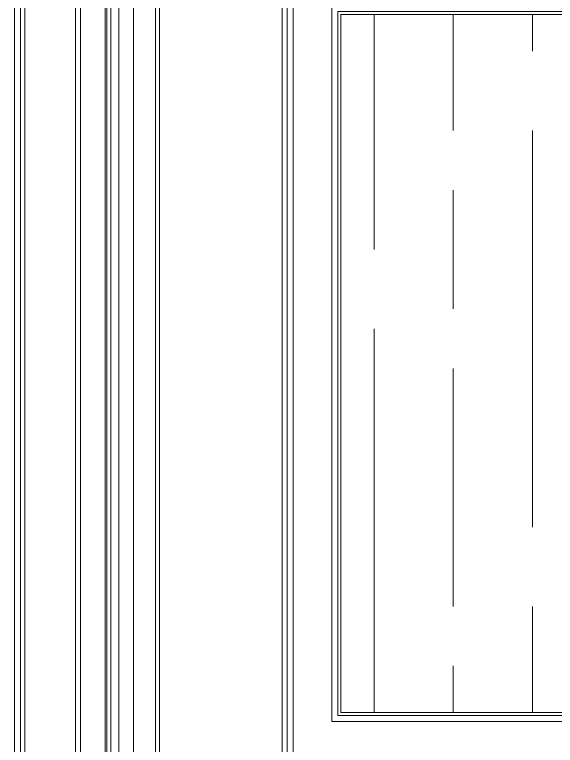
# Model space of a CAD drawing. Header units: inches. Extents: x -12478 to 399182, y -16583 to 525552.
# Drawn here: x -8527 to -7982, y 4798 to 5535 of the extents above; entities that cross this region are included whole.
import ezdxf

# ---------------------------------------------------------------- set-up
doc = ezdxf.new("R2010")
doc.units = ezdxf.units.IN
doc.header["$LTSCALE"] = 1000
doc.header["$MEASUREMENT"] = 0
doc.linetypes.add('HIDDEN2', pattern=[0.1875, 0.125, -0.0625])
for name, color, linetype in [('8', 8, 'Continuous'), ('Layer7', 8, 'Continuous'), ('WOOD', 23, 'Continuous')]:
    doc.layers.add(name, color=color, linetype=linetype)

msp = doc.modelspace()

# ---------------------------------------------------------------- hatches: boundary and pattern name
at = {"layer": '8', "lineweight": 0}
h = msp.add_hatch(dxfattribs=at)
h.set_pattern_fill('GOST_WOOD', color=256, scale=40)
h.set_pattern_definition([(90, (377915.04, 123578.23), (-240, -1e-14), [400, -80]), (90, (377835.04, 123498.23), (-240, -1e-14), [240, -60, 120, -60]), (90, (377755.04, 123378.23), (-240, -1e-14), [400, -80])])
h.paths.add_polyline_path([(-7706.47, 4831.36), (-8198.46, 4831.36), (-8198.46, 5535.36), (-7706.47, 5535.36)])

# ---------------------------------------------------------------- linework, layer by layer
at = {"layer": 'Layer7', "linetype": 'HIDDEN2', "lineweight": 0, "ltscale": 30}
msp.add_lwpolyline([(-8436.14, 3860.36), (-8436.14, 6460.36), (-7527.47, 6460.36), (-7527.47, 3860.36)], dxfattribs=at)
at = {"layer": 'WOOD', "lineweight": 0}
for points in [[(-8527.47, 4060.36), (-8527.47, 6551.69), (-7596.14, 6551.69)], [(-8521.45, 4060.36), (-8521.45, 6545.67), (-7596.14, 6545.67)], [(-8517.05, 4060.36), (-8517.05, 6541.27), (-7596.14, 6541.27)], [(-8465.98, 4060.36), (-8465.98, 6490.2), (-7596.14, 6490.2)], [(-8461.01, 4060.36), (-8461.01, 6485.23), (-7596.14, 6485.23)], [(-8434.46, 4060.36), (-8434.46, 6458.68), (-7596.14, 6458.68)], [(-8430.46, 4060.36), (-8430.46, 6454.69), (-7596.14, 6454.69)], [(-8422.47, 4060.36), (-8422.47, 6446.69), (-7596.14, 6446.69)], [(-8407.47, 4060.36), (-8407.47, 6431.69), (-7596.14, 6431.69)], [(-8385.14, 3860.36), (-8385.14, 6409.36), (-7596.14, 6409.36)], [(-8381.14, 3860.36), (-8381.14, 6405.36), (-7596.14, 6405.36)]]:
    msp.add_lwpolyline(points, dxfattribs=at)
for points in [[(-8257.47, 4058.36), (-7702.47, 4058.36), (-7702.47, 6358.36), (-8257.47, 6358.36)], [(-8252.47, 4063.36), (-7707.47, 4063.36), (-7707.47, 6353.36), (-8252.47, 6353.36)], [(-8246.47, 4069.36), (-7713.47, 4069.36), (-7713.47, 6347.36), (-8246.47, 6347.36)], [(-7752.47, 4822.36), (-7752.47, 5544.36), (-8207.47, 5544.36), (-8207.47, 4822.36)], [(-7758.45, 4828.35), (-7758.45, 5538.38), (-8201.48, 5538.38), (-8201.48, 4828.35)], [(-7761.47, 4831.36), (-7761.47, 5535.36), (-8198.46, 5535.36), (-8198.46, 4831.36)]]:
    msp.add_lwpolyline(points, close=True, dxfattribs=at)

doc.saveas('drawing.dxf')
